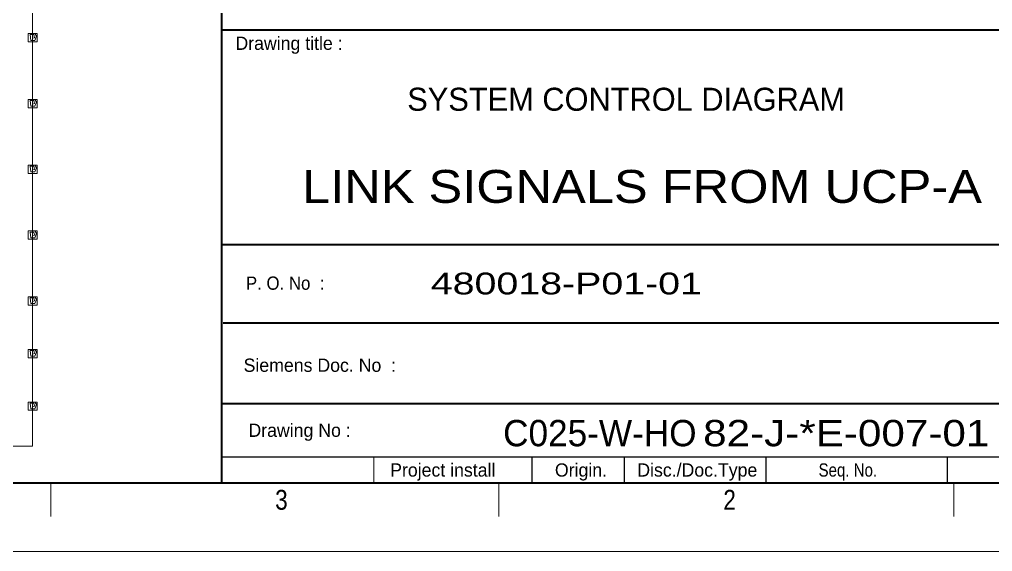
# Model space of a CAD drawing. Header units: millimetres. Extents: x 0 to 841, y 0 to 594.
# Drawn here: x 618 to 766, y 0 to 80.9 of the extents above; entities that cross this region are included whole.
import ezdxf
from ezdxf.enums import TextEntityAlignment as Align

# ---------------------------------------------------------------- set-up
doc = ezdxf.new("R2010")
doc.units = ezdxf.units.MM
doc.header["$LTSCALE"] = 0.8
for name, color, linetype, lineweight in [('1', 7, 'Continuous', 13), ('12', 7, 'Continuous', 35), ('9', 7, 'Continuous', 13)]:
    doc.layers.add(name, color=color, linetype=linetype, lineweight=lineweight)
doc.layers.add('2', color=7, linetype='Continuous')

msp = doc.modelspace()

# ---------------------------------------------------------------- linework, layer by layer
at = {"layer": '1', "lineweight": 35}
for p, q in [((829.285, 79.2724), (648.8732, 79.2724)), ((788.5559, 46.6299), (648.822, 46.6299)), ((789.3409, 34.6961), (648.9969, 34.6969)), ((829.2748, 22.463), (648.9717, 22.463)), ((648.9504, 10.3819), (10.3331, 10.3819))]:
    msp.add_line(p, q, dxfattribs=at)
at = {"layer": '1', "lineweight": 25}
for p, q in [((648.8228, 14.4087), (829.285, 14.4087)), ((695.9488, 14.4087), (695.9488, 10.3819)), ((695.9488, 14.4087), (695.9488, 10.3819)), ((709.9819, 14.4087), (709.9819, 10.3819)), ((731.5331, 14.4087), (731.5331, 10.3819)), ((759.0976, 14.4087), (759.0976, 10.3819)), ((759.0976, 14.4087), (759.0976, 10.3819))]:
    msp.add_line(p, q, dxfattribs=at)
at = {"layer": '1'}
for p, q in [((671.8921, 10.3819), (671.8921, 14.4087)), ((622.7764, 10.3724), (622.7764, 5.348)), ((690.937, 10.3819), (690.937, 5.348)), ((760.1, 10.3819), (760.1, 5.348))]:
    msp.add_line(p, q, dxfattribs=at)
for points in [[(440, 572), (440, 440), (440, 284), (440, 140), (440, 120), (440, 46), (440, 20), (440, 16), (620, 16), (620, 116)], [(619.9843, 78.0157), (620.2992, 78.0945), (620.2205, 78.5669), (619.6693, 78.5669), (619.748, 77.7008), (620.378, 77.7008), (620.6142, 78.3307), (620.378, 78.7244), (619.5118, 78.7244), (619.3543, 78.7244), (619.3543, 77.4646), (620.6929, 77.4646), (620.6929, 78.7244), (620.2205, 78.7244)], [(619.9843, 68.0157), (620.2992, 68.0945), (620.2205, 68.5669), (619.6693, 68.5669), (619.748, 67.7008), (620.378, 67.7008), (620.6142, 68.3307), (620.378, 68.7244), (619.5118, 68.7244), (619.3543, 68.7244), (619.3543, 67.4646), (620.6929, 67.4646), (620.6929, 68.7244), (620.2205, 68.7244)], [(619.9843, 58.0157), (620.2992, 58.0945), (620.2205, 58.5669), (619.6693, 58.5669), (619.748, 57.7008), (620.378, 57.7008), (620.6142, 58.3307), (620.378, 58.7244), (619.5118, 58.7244), (619.3543, 58.7244), (619.3543, 57.4646), (620.6929, 57.4646), (620.6929, 58.7244), (620.2205, 58.7244)], [(619.9843, 48.0157), (620.2992, 48.0945), (620.2205, 48.5669), (619.6693, 48.5669), (619.748, 47.7008), (620.378, 47.7008), (620.6142, 48.3307), (620.378, 48.7244), (619.5118, 48.7244), (619.3543, 48.7244), (619.3543, 47.4646), (620.6929, 47.4646), (620.6929, 48.7244), (620.2205, 48.7244)], [(619.9843, 38.0157), (620.2992, 38.0945), (620.2205, 38.5669), (619.6693, 38.5669), (619.748, 37.7008), (620.378, 37.7008), (620.6142, 38.3307), (620.378, 38.7244), (619.5118, 38.7244), (619.3543, 38.7244), (619.3543, 37.4646), (620.6929, 37.4646), (620.6929, 38.7244), (620.2205, 38.7244)], [(619.9843, 30.0157), (620.2992, 30.0945), (620.2205, 30.5669), (619.6693, 30.5669), (619.748, 29.7008), (620.378, 29.7008), (620.6142, 30.3307), (620.378, 30.7244), (619.5118, 30.7244), (619.3543, 30.7244), (619.3543, 29.4646), (620.6929, 29.4646), (620.6929, 30.7244), (620.2205, 30.7244)], [(619.9843, 22.0157), (620.2992, 22.0945), (620.2205, 22.5669), (619.6693, 22.5669), (619.748, 21.7008), (620.378, 21.7008), (620.6142, 22.3307), (620.378, 22.7244), (619.5118, 22.7244), (619.3543, 22.7244), (619.3543, 21.4646), (620.6929, 21.4646), (620.6929, 22.7244), (620.2205, 22.7244)]]:
    msp.add_lwpolyline(points, dxfattribs=at)
at = {"layer": '1', "lineweight": 35}
msp.add_lwpolyline([(648.8102, 84.2291), (829.2709, 84.2291), (829.2709, 10.4063), (648.8102, 10.4063)], close=True, dxfattribs=at)
at = {"layer": '12', "lineweight": 13}
msp.add_lwpolyline([(0, 594), (841, 594), (841, 0), (0, 0)], close=True, dxfattribs=at)
at = {"layer": '9'}
msp.add_lwpolyline([(0, 0), (841, 0), (841, 594), (0, 594)], close=True, dxfattribs=at)

# ---------------------------------------------------------------- texts
at = {"layer": '1'}
for s, p in [('Drawing title :', (650.8654, 76.2567)), ('Siemens Doc. No  :', (652.111, 27.315)), ('Drawing No :', (652.8472, 17.4291)), ('Project install', (674.3984, 11.3882)), ('Origin.', (699.4575, 11.3882)), ('Disc./Doc.Type', (711.9866, 11.3882))]:
    msp.add_text(s, height=2.013, dxfattribs=at).set_placement(p)
for s, height, width, p in [('P. O. No  :', 2.013, 0.95, (652.463, 39.7906)), ('480018-P01-01', 3.313, 1.35, (680.5795, 39.085)), ('Seq. No.', 2.013, 0.85, (739.552, 11.3882))]:
    msp.add_text(s, height=height, dxfattribs=dict(at, width=width)).set_placement(p)
at = {"layer": '1', "width": 0.85}
for s, p in [('3', (657.8646, 6.3543)), ('2', (726.0252, 6.3543))]:
    msp.add_text(s, height=3.02, dxfattribs=at).set_placement(p, align=Align.CENTER)
at = {"layer": '2'}
msp.add_text('SYSTEM CONTROL DIAGRAM', height=3.5, dxfattribs=at).set_placement((677, 67))
for s, height, width, p in [('LINK SIGNALS FROM UCP-A', 5, 1.15, (661, 53)), ('82-J-*E-007-01', 4, 1.2, (722, 16))]:
    msp.add_text(s, height=height, dxfattribs=dict(at, width=width)).set_placement(p)
msp.add_text('C025-W-HO', height=4, dxfattribs=at).set_placement((721, 16), align=Align.RIGHT)

doc.saveas('drawing.dxf')
